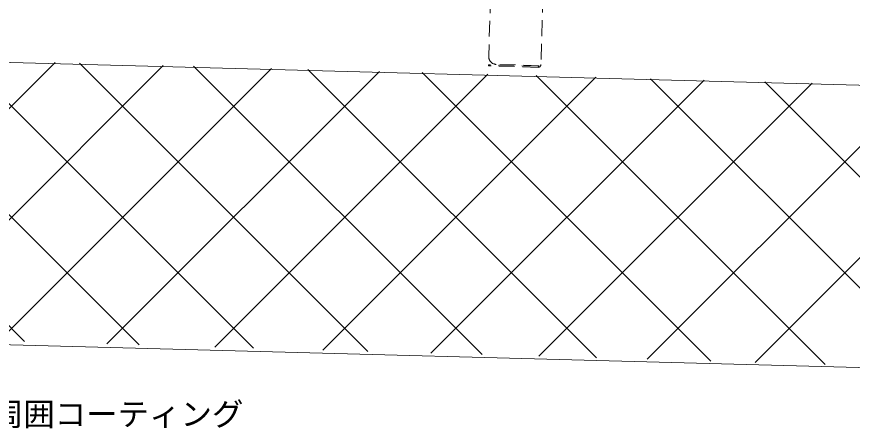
# Model space of a CAD drawing. Units: millimetres, scale not verified. Extents: x -1263 to 1258, y -891 to 1034.
# Drawn here: x 189.7 to 508.8, y -71.6 to 85.7 of the extents above; entities that cross this region are included whole.
import ezdxf
from ezdxf.enums import TextEntityAlignment as Align

# ---------------------------------------------------------------- set-up
doc = ezdxf.new("R2010")
doc.units = ezdxf.units.MM
doc.header["$LTSCALE"] = 3
doc.linetypes.add('DASHED2', pattern=[3, 2, -1])
for name, color, linetype, lineweight in [('0-6_名称1', 5, 'Continuous', 25), ('0-B_屋根1', 6, 'Continuous', 20), ('0-C_屋根2', 3, 'Continuous', 9), ('2-1_裏貼1', 2, 'Continuous', 18), ('2-E_エプロン', 7, 'DASHED2', 5)]:
    doc.layers.add(name, color=color, linetype=linetype, lineweight=lineweight)
doc.styles.add('ＭＳ ゴシック', font='')
doc.styles.get('ＭＳ ゴシック').set_extended_font_data('MS Gothic')

msp = doc.modelspace()

# ---------------------------------------------------------------- linework, layer by layer
at = {"layer": '0-B_屋根1'}
msp.add_line((117.938, 70.007), (1057.938, 44.969), dxfattribs=at)
at = {"layer": '0-C_屋根2'}
msp.add_line((37.938, -35.657), (1057.938, -63.079), dxfattribs=at)
at = {"layer": '2-1_裏貼1'}
for p, q in [((192.73, -38.469), (82.78, 71.481)), ((236.4, -39.712), (126.395, 70.293)), ((100.363, -35.839), (204.371, 68.169)), ((141.615, -37.013), (245.672, 67.044)), ((280.07, -40.956), (170.009, 69.105)), ((323.74, -42.199), (213.624, 67.917)), ((182.867, -38.188), (286.974, 65.919)), ((224.119, -39.363), (328.275, 64.794)), ((367.41, -43.443), (257.238, 66.729)), ((411.08, -44.686), (300.853, 65.541)), ((454.75, -45.93), (344.467, 64.353)), ((265.37, -40.537), (369.576, 63.669)), ((306.622, -41.712), (410.878, 62.544)), ((347.874, -42.887), (452.179, 61.419)), ((498.42, -47.173), (388.082, 63.165)), ((542.09, -48.417), (431.696, 61.977)), ((585.76, -49.66), (475.311, 60.789)), ((389.126, -44.061), (493.481, 60.294)), ((430.377, -45.236), (534.782, 59.169)), ((471.629, -46.41), (576.083, 58.044))]:
    msp.add_line(p, q, dxfattribs=at)
at = {"layer": '2-E_エプロン'}
for p, q in [((395.177, 246.232), (389.847, 67.417)), ((372.48, 156.04), (369.931, 70.55)), ((369.835, 67.308), (369.823, 66.908)), ((388.627, 66.748), (369.835, 67.308)), ((389.208, 66.974), (372.841, 67.462)), ((388.815, 66.342), (369.823, 66.908))]:
    msp.add_line(p, q, dxfattribs=at)
for centre, radius, start, end in [((372.93, 70.461), 3, 178.2927, 268.2927), ((388.844, 67.342), 1, 268.2927, 4.35388), ((388.65, 67.548), 0.8, 268.2927, 314.23135)]:
    msp.add_arc(centre, radius, start, end, dxfattribs=at)

# ---------------------------------------------------------------- texts
at = {"layer": '0-6_名称1', "style": 'ＭＳ ゴシック'}
msp.add_text('止面戸※周囲コーティング', height=8.798, dxfattribs=at).set_placement((132.248, -73.209), align=Align.BOTTOM_LEFT)

doc.saveas('drawing.dxf')
